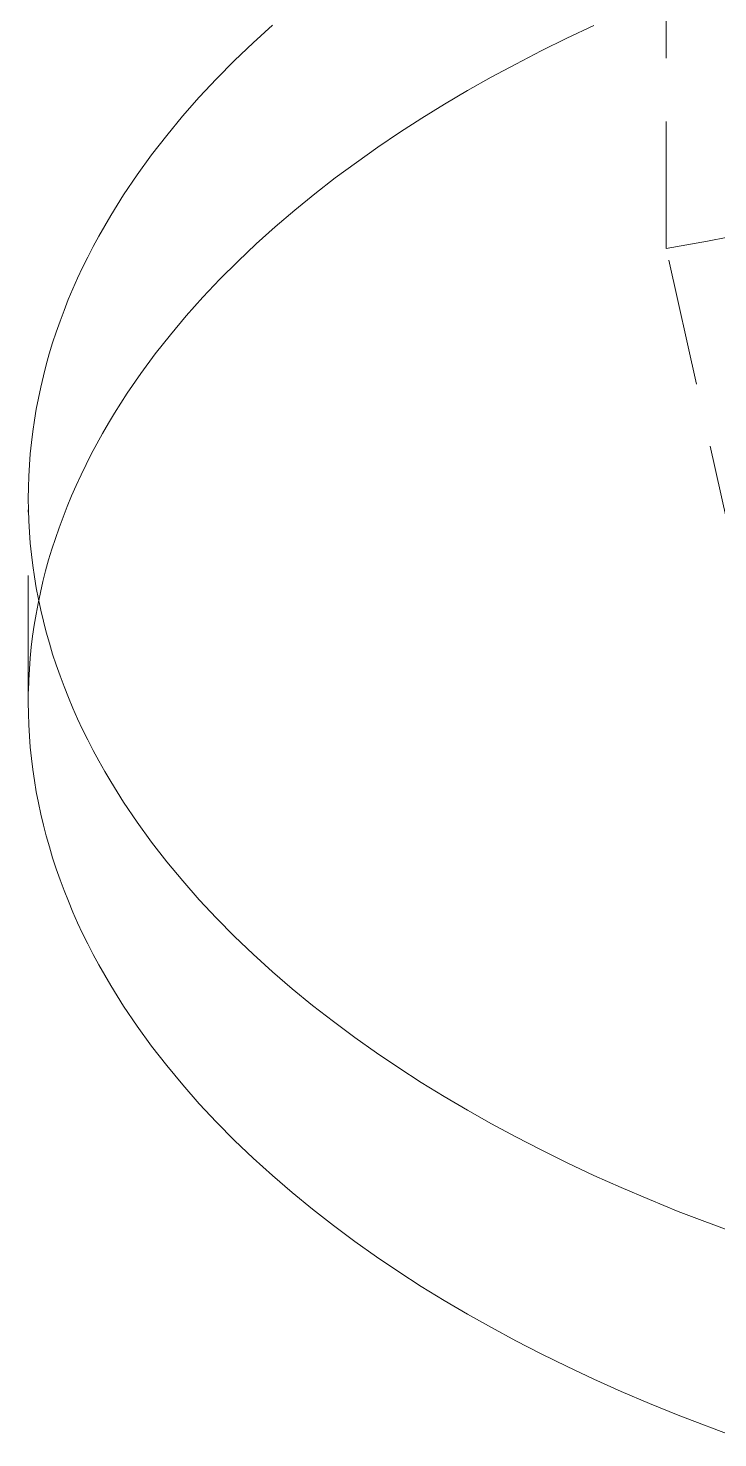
# Model space of a CAD drawing. Header units: millimetres. Extents: x -124 to 15640, y 659 to 4121.
# Drawn here: x 4079.39 to 4086.29, y 2271.83 to 2285.94 of the extents above; entities that cross this region are included whole.
import ezdxf

# ---------------------------------------------------------------- set-up
doc = ezdxf.new("R2010")
doc.units = ezdxf.units.MM
doc.linetypes.add('HIDDEN', pattern=[1.905, 1.27, -0.635])
doc.layers.add('ZANO_R_przerywana', color=7, linetype='HIDDEN', lineweight=0)

msp = doc.modelspace()

# ---------------------------------------------------------------- linework, layer by layer
at = {"layer": 'ZANO_R_przerywana'}
for p, q in [((4085.774, 2283.732), (4085.774, 2290.321)), ((4081.643, 2285.79), (4081.835, 2285.965)), ((4085.049, 2285.962), (4084.781, 2285.836)), ((4081.456, 2285.612), (4081.643, 2285.79)), ((4084.522, 2285.708), (4084.269, 2285.577)), ((4084.781, 2285.836), (4084.522, 2285.708)), ((4081.277, 2285.43), (4081.456, 2285.612)), ((4084.269, 2285.577), (4084.024, 2285.445)), ((4081.103, 2285.245), (4081.277, 2285.43)), ((4084.024, 2285.445), (4083.786, 2285.311)), ((4083.786, 2285.311), (4083.556, 2285.175)), ((4080.937, 2285.056), (4081.103, 2285.245)), ((4083.556, 2285.175), (4083.33, 2285.036)), ((4080.778, 2284.863), (4080.937, 2285.056)), ((4083.33, 2285.036), (4083.108, 2284.892)), ((4080.626, 2284.668), (4080.778, 2284.863)), ((4083.108, 2284.892), (4082.889, 2284.745)), ((4082.889, 2284.745), (4082.675, 2284.593)), ((4080.482, 2284.469), (4080.626, 2284.668)), ((4082.675, 2284.593), (4082.464, 2284.438)), ((4080.346, 2284.267), (4080.482, 2284.469)), ((4082.464, 2284.438), (4082.259, 2284.278)), ((4080.219, 2284.062), (4080.281, 2284.165)), ((4080.281, 2284.165), (4080.346, 2284.267)), ((4082.259, 2284.278), (4082.058, 2284.115)), ((4080.158, 2283.959), (4080.219, 2284.062)), ((4082.058, 2284.115), (4081.862, 2283.948)), ((4080.099, 2283.855), (4080.158, 2283.959)), ((4081.862, 2283.948), (4081.672, 2283.777)), ((4086.597, 2283.886), (4086.187, 2283.803)), ((4079.989, 2283.645), (4080.043, 2283.75)), ((4080.043, 2283.75), (4080.099, 2283.855)), ((4081.672, 2283.777), (4081.488, 2283.602)), ((4086.187, 2283.803), (4085.774, 2283.732)), ((4086.489, 2280.514), (4085.774, 2283.732)), ((4079.937, 2283.539), (4079.989, 2283.645)), ((4081.488, 2283.602), (4081.31, 2283.423)), ((4079.887, 2283.433), (4079.937, 2283.539)), ((4079.794, 2283.219), (4079.839, 2283.326)), ((4079.839, 2283.326), (4079.887, 2283.433)), ((4081.31, 2283.423), (4081.138, 2283.242)), ((4079.751, 2283.111), (4079.794, 2283.219)), ((4081.138, 2283.242), (4080.973, 2283.056)), ((4079.711, 2283.002), (4079.751, 2283.111)), ((4080.973, 2283.056), (4080.815, 2282.867)), ((4079.637, 2282.785), (4079.673, 2282.894)), ((4079.673, 2282.894), (4079.711, 2283.002)), ((4079.603, 2282.675), (4079.637, 2282.785)), ((4080.815, 2282.867), (4080.663, 2282.676)), ((4079.572, 2282.565), (4079.603, 2282.675)), ((4080.663, 2282.676), (4080.52, 2282.481)), ((4079.544, 2282.455), (4079.572, 2282.565)), ((4080.52, 2282.481), (4080.384, 2282.283)), ((4079.494, 2282.233), (4079.518, 2282.344)), ((4079.518, 2282.344), (4079.544, 2282.455)), ((4079.473, 2282.122), (4079.494, 2282.233)), ((4080.384, 2282.283), (4080.256, 2282.082)), ((4079.454, 2282.011), (4079.473, 2282.122)), ((4080.256, 2282.082), (4080.195, 2281.981)), ((4079.424, 2281.788), (4079.438, 2281.899)), ((4079.438, 2281.899), (4079.454, 2282.011)), ((4080.195, 2281.981), (4080.136, 2281.879)), ((4079.413, 2281.676), (4079.424, 2281.788)), ((4080.079, 2281.776), (4080.024, 2281.673)), ((4080.136, 2281.879), (4080.079, 2281.776)), ((4079.404, 2281.564), (4079.413, 2281.676)), ((4080.024, 2281.673), (4079.971, 2281.569)), ((4079.398, 2281.452), (4079.404, 2281.564)), ((4079.971, 2281.569), (4079.921, 2281.465)), ((4079.393, 2281.228), (4079.394, 2281.34)), ((4079.394, 2281.34), (4079.398, 2281.452)), ((4079.873, 2281.36), (4079.826, 2281.255)), ((4079.921, 2281.465), (4079.873, 2281.36)), ((4079.394, 2281.116), (4079.393, 2281.228)), ((4079.826, 2281.255), (4079.783, 2281.149)), ((4079.393, 2279.187), (4079.393, 2281.116)), ((4079.398, 2281.004), (4079.394, 2281.116)), ((4079.783, 2281.149), (4079.741, 2281.043)), ((4079.404, 2280.892), (4079.398, 2281.004)), ((4079.702, 2280.936), (4079.665, 2280.829)), ((4079.741, 2281.043), (4079.702, 2280.936)), ((4079.413, 2280.78), (4079.404, 2280.892)), ((4079.424, 2280.668), (4079.413, 2280.78)), ((4079.665, 2280.829), (4079.63, 2280.721)), ((4079.438, 2280.556), (4079.424, 2280.668)), ((4079.63, 2280.721), (4079.597, 2280.613)), ((4079.454, 2280.445), (4079.438, 2280.556)), ((4079.567, 2280.505), (4079.54, 2280.396)), ((4079.597, 2280.613), (4079.567, 2280.505)), ((4079.473, 2280.333), (4079.454, 2280.445)), ((4079.54, 2280.396), (4079.514, 2280.287)), ((4079.494, 2280.222), (4079.473, 2280.333)), ((4079.514, 2280.287), (4079.491, 2280.178)), ((4079.518, 2280.112), (4079.494, 2280.222)), ((4079.471, 2280.069), (4079.452, 2279.959)), ((4079.491, 2280.178), (4079.471, 2280.069)), ((4079.544, 2280.001), (4079.518, 2280.112)), ((4079.452, 2279.959), (4079.437, 2279.85)), ((4079.573, 2279.891), (4079.544, 2280.001)), ((4079.437, 2279.85), (4079.423, 2279.74)), ((4079.604, 2279.781), (4079.573, 2279.891)), ((4079.637, 2279.671), (4079.604, 2279.781)), ((4079.423, 2279.74), (4079.412, 2279.63)), ((4079.673, 2279.562), (4079.637, 2279.671)), ((4079.404, 2279.519), (4079.398, 2279.409)), ((4079.412, 2279.63), (4079.404, 2279.519)), ((4079.711, 2279.453), (4079.673, 2279.562)), ((4079.398, 2279.409), (4079.394, 2279.299)), ((4079.752, 2279.345), (4079.711, 2279.453)), ((4079.795, 2279.237), (4079.752, 2279.345)), ((4079.84, 2279.13), (4079.795, 2279.237)), ((4079.393, 2279.187), (4079.394, 2279.075)), ((4079.394, 2279.075), (4079.398, 2278.962)), ((4079.887, 2279.023), (4079.84, 2279.13)), ((4079.398, 2278.962), (4079.404, 2278.85)), ((4079.937, 2278.917), (4079.887, 2279.023)), ((4079.404, 2278.85), (4079.413, 2278.739)), ((4079.989, 2278.811), (4079.937, 2278.917)), ((4080.043, 2278.706), (4079.989, 2278.811)), ((4079.413, 2278.739), (4079.424, 2278.627)), ((4080.1, 2278.601), (4080.043, 2278.706)), ((4079.424, 2278.627), (4079.438, 2278.515)), ((4079.438, 2278.515), (4079.454, 2278.404)), ((4080.158, 2278.497), (4080.1, 2278.601)), ((4079.454, 2278.404), (4079.473, 2278.292)), ((4080.219, 2278.394), (4080.158, 2278.497)), ((4080.282, 2278.291), (4080.219, 2278.394)), ((4079.473, 2278.292), (4079.494, 2278.181)), ((4080.347, 2278.189), (4080.282, 2278.291)), ((4079.494, 2278.181), (4079.518, 2278.07)), ((4080.483, 2277.987), (4080.347, 2278.189)), ((4079.518, 2278.07), (4079.544, 2277.96)), ((4079.544, 2277.96), (4079.573, 2277.85)), ((4080.627, 2277.788), (4080.483, 2277.987)), ((4079.573, 2277.85), (4079.604, 2277.74)), ((4079.604, 2277.74), (4079.637, 2277.63)), ((4080.779, 2277.593), (4080.627, 2277.788)), ((4079.637, 2277.63), (4079.673, 2277.521)), ((4080.938, 2277.4), (4080.779, 2277.593)), ((4079.673, 2277.521), (4079.711, 2277.412)), ((4079.711, 2277.412), (4079.752, 2277.304)), ((4081.104, 2277.211), (4080.938, 2277.4)), ((4079.752, 2277.304), (4079.795, 2277.196)), ((4079.795, 2277.196), (4079.84, 2277.088)), ((4081.277, 2277.026), (4081.104, 2277.211)), ((4079.84, 2277.088), (4079.887, 2276.982)), ((4079.887, 2276.982), (4079.937, 2276.875)), ((4081.457, 2276.844), (4081.277, 2277.026)), ((4079.937, 2276.875), (4079.989, 2276.769)), ((4081.644, 2276.666), (4081.457, 2276.844)), ((4079.989, 2276.769), (4080.043, 2276.664)), ((4080.043, 2276.664), (4080.1, 2276.56)), ((4080.1, 2276.56), (4080.158, 2276.456)), ((4081.836, 2276.491), (4081.644, 2276.666)), ((4080.158, 2276.456), (4080.219, 2276.352)), ((4082.034, 2276.321), (4081.836, 2276.491)), ((4080.219, 2276.352), (4080.282, 2276.25)), ((4082.237, 2276.154), (4082.034, 2276.321)), ((4080.282, 2276.25), (4080.347, 2276.148)), ((4080.347, 2276.148), (4080.483, 2275.946)), ((4082.445, 2275.992), (4082.237, 2276.154)), ((4082.659, 2275.834), (4082.445, 2275.992)), ((4080.483, 2275.946), (4080.627, 2275.747)), ((4082.877, 2275.679), (4082.659, 2275.834)), ((4080.627, 2275.747), (4080.779, 2275.551)), ((4080.779, 2275.551), (4080.938, 2275.359)), ((4083.099, 2275.529), (4082.877, 2275.679)), ((4083.324, 2275.383), (4083.099, 2275.529)), ((4080.938, 2275.359), (4081.104, 2275.17)), ((4083.554, 2275.242), (4083.324, 2275.383)), ((4081.104, 2275.17), (4081.277, 2274.984)), ((4083.787, 2275.104), (4083.554, 2275.242)), ((4081.277, 2274.984), (4081.457, 2274.802)), ((4084.025, 2274.97), (4083.787, 2275.104)), ((4084.27, 2274.837), (4084.025, 2274.97)), ((4081.457, 2274.802), (4081.644, 2274.624)), ((4084.523, 2274.707), (4084.27, 2274.837)), ((4084.783, 2274.579), (4084.523, 2274.707)), ((4081.644, 2274.624), (4081.836, 2274.45)), ((4085.05, 2274.453), (4084.783, 2274.579)), ((4081.836, 2274.45), (4082.034, 2274.28)), ((4085.324, 2274.33), (4085.05, 2274.453)), ((4082.034, 2274.28), (4082.237, 2274.113)), ((4085.606, 2274.21), (4085.324, 2274.33)), ((4085.894, 2274.092), (4085.606, 2274.21)), ((4082.237, 2274.113), (4082.445, 2273.951)), ((4086.491, 2273.867), (4085.894, 2274.092)), ((4082.445, 2273.951), (4082.659, 2273.792)), ((4082.659, 2273.792), (4082.877, 2273.638)), ((4082.877, 2273.638), (4083.099, 2273.488)), ((4083.099, 2273.488), (4083.324, 2273.342)), ((4083.324, 2273.342), (4083.554, 2273.2)), ((4083.554, 2273.2), (4083.787, 2273.063)), ((4083.787, 2273.063), (4084.025, 2272.929)), ((4084.025, 2272.929), (4084.27, 2272.796)), ((4084.27, 2272.796), (4084.523, 2272.666)), ((4084.523, 2272.666), (4084.783, 2272.538)), ((4084.783, 2272.538), (4085.05, 2272.412)), ((4085.05, 2272.412), (4085.324, 2272.289)), ((4085.324, 2272.289), (4085.606, 2272.168)), ((4085.606, 2272.168), (4085.894, 2272.051)), ((4085.894, 2272.051), (4086.491, 2271.826))]:
    msp.add_line(p, q, dxfattribs=at)

doc.saveas('drawing.dxf')
